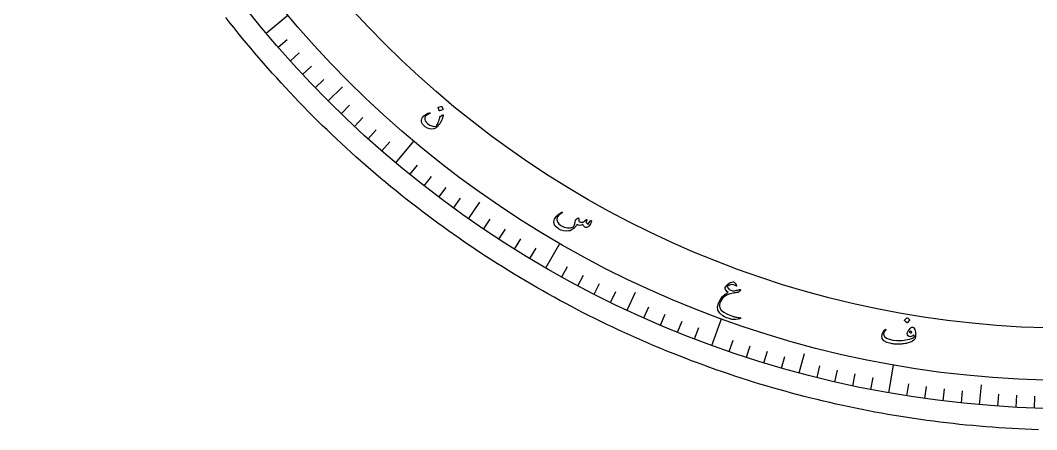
# Model space of a CAD drawing. Header units: millimetres. Extents: x -76 to 76, y -76 to 98.
# Drawn here: x -74 to -2.4, y -75.5 to -46.6 of the extents above; entities that cross this region are included whole.
import ezdxf

# ---------------------------------------------------------------- set-up
doc = ezdxf.new("R2010")
doc.units = ezdxf.units.MM
for name, color, linetype in [('CUT_OUTER', 1, 'Continuous'), ('ENGRAVE', 7, 'Continuous'), ('ENGRAVE_FINE', 8, 'Continuous'), ('TEXT', 5, 'Continuous')]:
    doc.layers.add(name, color=color, linetype=linetype)

msp = doc.modelspace()

# ---------------------------------------------------------------- linework, layer by layer
at = {"layer": 'CUT_OUTER'}
msp.add_lwpolyline([(-2.3159, -75.4645), (-2.7789, -75.4488), (-3.2418, -75.4304), (-3.7046, -75.4091), (-4.1672, -75.3849), (-4.6297, -75.3579), (-5.092, -75.3281), (-5.5541, -75.2954), (-6.016, -75.2599), (-6.4777, -75.2216), (-6.9391, -75.1804), (-7.4003, -75.1364), (-7.8612, -75.0896), (-8.3218, -75.04), (-8.7821, -74.9875), (-9.242, -74.9322), (-9.7016, -74.8741), (-10.1608, -74.8131), (-10.6197, -74.7494), (-11.0782, -74.6828), (-11.5362, -74.6134), (-11.9938, -74.5413), (-12.4509, -74.4663), (-12.9076, -74.3885), (-13.3638, -74.3079), (-13.8195, -74.2245), (-14.2747, -74.1383), (-14.7293, -74.0493), (-15.1834, -73.9575), (-15.6369, -73.863), (-16.0898, -73.7656), (-16.5421, -73.6655), (-16.9938, -73.5626), (-17.4449, -73.457), (-17.8953, -73.3485), (-18.345, -73.2374), (-18.794, -73.1234), (-19.2424, -73.0067), (-19.69, -72.8873), (-20.1368, -72.7651), (-20.5829, -72.6402), (-21.0282, -72.5125), (-21.4728, -72.3821), (-21.9165, -72.249), (-22.3594, -72.1132), (-22.8014, -71.9746), (-23.2426, -71.8333), (-23.683, -71.6894), (-24.1224, -71.5427), (-24.5609, -71.3934), (-24.9985, -71.2413), (-25.4352, -71.0866), (-25.8709, -70.9292), (-26.3056, -70.7691), (-26.7393, -70.6064), (-27.1721, -70.441), (-27.6038, -70.2729), (-28.0344, -70.1022), (-28.4641, -69.9289), (-28.8926, -69.7529), (-29.3201, -69.5743), (-29.7464, -69.3931), (-30.1716, -69.2093), (-30.5957, -69.0228), (-31.0187, -68.8338), (-31.4404, -68.6422), (-31.861, -68.448), (-32.2804, -68.2512), (-32.6986, -68.0518), (-33.1155, -67.8499), (-33.5312, -67.6455), (-33.9457, -67.4384), (-34.3588, -67.2289), (-34.7707, -67.0168), (-35.1812, -66.8022), (-35.5905, -66.5851), (-35.9983, -66.3654), (-36.4049, -66.1433), (-36.81, -65.9187), (-37.2138, -65.6916), (-37.6162, -65.462), (-38.0171, -65.23), (-38.4167, -64.9955), (-38.8148, -64.7585), (-39.2114, -64.5191), (-39.6065, -64.2773), (-40.0002, -64.0331), (-40.3923, -63.7864), (-40.7829, -63.5374), (-41.172, -63.286), (-41.5596, -63.0321), (-41.9456, -62.776), (-42.3299, -62.5174), (-42.7128, -62.2565), (-43.0939, -61.9932), (-43.4735, -61.7277), (-43.8515, -61.4597), (-44.2277, -61.1895), (-44.6024, -60.917), (-44.9753, -60.6422), (-45.3465, -60.3651), (-45.7161, -60.0857), (-46.0839, -59.804), (-46.45, -59.5202), (-46.8143, -59.234), (-47.1769, -58.9457), (-47.5377, -58.6551), (-47.8967, -58.3623), (-48.2539, -58.0673), (-48.6093, -57.7701), (-48.9628, -57.4708), (-49.3145, -57.1693), (-49.6644, -56.8656), (-50.0124, -56.5598), (-50.3585, -56.2519), (-50.7027, -55.9418), (-51.045, -55.6297), (-51.3854, -55.3154), (-51.7238, -54.9991), (-52.0603, -54.6807), (-52.3948, -54.3602), (-52.7274, -54.0377), (-53.058, -53.7131), (-53.3866, -53.3866), (-53.7131, -53.058), (-54.0377, -52.7274), (-54.3602, -52.3948), (-54.6807, -52.0603), (-54.9991, -51.7238), (-55.3154, -51.3854), (-55.6297, -51.045), (-55.9418, -50.7027), (-56.2519, -50.3585), (-56.5598, -50.0124), (-56.8656, -49.6644), (-57.1693, -49.3145), (-57.4708, -48.9628), (-57.7701, -48.6093), (-58.0673, -48.2539), (-58.3623, -47.8967), (-58.6551, -47.5377), (-58.9457, -47.1769), (-59.234, -46.8143), (-59.5202, -46.45)], dxfattribs=at)
at = {"layer": 'ENGRAVE'}
for points in [[(-56.6796, -47.5599), (-55.1614, -46.2859)], [(-52.3188, -52.3188), (-51.3178, -51.3178)], [(-47.5599, -56.6796), (-46.2859, -55.1614)], [(-42.4389, -60.6091), (-41.627, -59.4494)], [(-36.995, -64.0772), (-36.0041, -62.3609)], [(-31.2695, -67.0577), (-30.6713, -65.7747)], [(-25.3061, -69.5279), (-24.6282, -67.6655)], [(-19.15, -71.4689), (-18.7836, -70.1015)], [(-12.8482, -72.8659), (-12.5041, -70.9142)], [(-6.4487, -73.7084), (-6.3253, -72.2982)]]:
    msp.add_lwpolyline(points, dxfattribs=at)
for radius in [73.99, 73.99, 72.0081, 68.3275, 68.3275]:
    msp.add_circle((0, 0), radius, dxfattribs=at)
at = {"layer": 'ENGRAVE_FINE'}
for points in [[(-55.841, -48.5418), (-55.1999, -47.9846)], [(-54.9853, -49.509), (-54.3541, -48.9406)], [(-54.1129, -50.4611), (-53.4917, -49.8818)], [(-53.224, -51.3978), (-52.613, -50.8077)], [(-51.3978, -53.224), (-50.8077, -52.613)], [(-50.4611, -54.1129), (-49.8818, -53.4917)], [(-49.509, -54.9853), (-48.9406, -54.3541)], [(-48.5418, -55.841), (-47.9846, -55.1999)], [(-46.5634, -57.501), (-46.0289, -56.8409)], [(-45.5528, -58.3049), (-45.0299, -57.6356)], [(-44.5283, -59.091), (-44.0171, -58.4127)], [(-43.4902, -59.8592), (-42.991, -59.172)], [(-41.3747, -61.3405), (-40.8997, -60.6363)], [(-40.2978, -62.0532), (-39.8352, -61.3409)], [(-39.2087, -62.7471), (-38.7586, -62.0268)], [(-38.1077, -63.4218), (-37.6702, -62.6938)], [(-35.8711, -64.7131), (-35.4593, -63.9702)], [(-34.7362, -65.3293), (-34.3374, -64.5793)], [(-33.5908, -65.9256), (-33.2051, -65.1688)], [(-32.4351, -66.5018), (-32.0627, -65.7384)], [(-30.0944, -67.5932), (-29.749, -66.8173)], [(-28.9102, -68.1082), (-28.5783, -67.3263)], [(-27.7171, -68.6023), (-27.399, -67.8148)], [(-26.5156, -69.0756), (-26.2113, -68.2827)], [(-24.0888, -69.9589), (-23.8123, -69.1558)], [(-22.8642, -70.3687), (-22.6017, -69.5609)], [(-21.6326, -70.757), (-21.3842, -69.9447)], [(-20.3944, -71.1238), (-20.1603, -70.3073)], [(-17.8998, -71.7922), (-17.6943, -70.968)], [(-16.6441, -72.0936), (-16.4531, -71.266)], [(-15.3834, -72.3731), (-15.2068, -71.5423)], [(-14.118, -72.6306), (-13.9559, -71.7968)], [(-11.5746, -73.0791), (-11.4417, -72.2401)], [(-10.2974, -73.2699), (-10.1792, -72.4288)], [(-9.0171, -73.4385), (-8.9136, -72.5954)], [(-7.7341, -73.5847), (-7.6453, -72.74)], [(-5.1613, -73.8098), (-5.102, -72.9625)], [(-3.8723, -73.8886), (-3.8279, -73.0404)], [(-2.5822, -73.9449), (-2.5526, -73.0961)]]:
    msp.add_lwpolyline(points, dxfattribs=at)
at = {"layer": 'TEXT'}
for points in [[(-44.3364, -52.7003), (-44.3316, -52.6998), (-44.3267, -52.7013), (-44.3216, -52.7047), (-44.3164, -52.7099), (-44.2903, -52.7599), (-44.2695, -52.8116), (-44.2541, -52.865), (-44.244, -52.9202), (-44.2442, -52.9271), (-44.2463, -52.9324), (-44.2502, -52.9363), (-44.2559, -52.9387), (-44.486, -53.0163), (-44.4928, -53.0171), (-44.4982, -53.0141), (-44.5022, -53.0074), (-44.5049, -52.9969), (-44.5072, -52.9879), (-44.5111, -52.9739), (-44.5166, -52.955), (-44.5236, -52.9313), (-44.5326, -52.9024), (-44.5436, -52.8682), (-44.5567, -52.8286), (-44.5718, -52.7837), (-44.5733, -52.7771), (-44.5727, -52.7722), (-44.57, -52.7691), (-44.5654, -52.7677)], [(-44.2166, -53.3334), (-44.2285, -53.3833), (-44.2423, -53.4343), (-44.2579, -53.4865), (-44.2752, -53.5398), (-44.2949, -53.5944), (-44.3172, -53.6502), (-44.3424, -53.7073), (-44.3703, -53.7656), (-44.3997, -53.8223), (-44.4311, -53.8767), (-44.4646, -53.9288), (-44.5001, -53.9785), (-44.5377, -54.026), (-44.5776, -54.0715), (-44.6198, -54.1148), (-44.6642, -54.1561), (-44.7146, -54.1963), (-44.7657, -54.2297), (-44.8175, -54.2564), (-44.87, -54.2763), (-45.0136, -54.3015), (-45.1635, -54.2871), (-45.3197, -54.2329), (-45.482, -54.139), (-45.5863, -54.0555), (-45.6644, -53.9666), (-45.7162, -53.8723), (-45.7419, -53.7729), (-45.7406, -53.6742), (-45.7159, -53.5783), (-45.6678, -53.4853), (-45.5964, -53.3951), (-45.5056, -53.3126), (-45.4046, -53.245), (-45.2936, -53.1922), (-45.1727, -53.1541), (-45.1566, -53.1517), (-45.1443, -53.1532), (-45.1357, -53.1586), (-45.131, -53.168), (-45.1297, -53.1803), (-45.1354, -53.1911), (-45.1483, -53.2002), (-45.1684, -53.2078), (-45.3073, -53.2673), (-45.4117, -53.3384), (-45.4816, -53.4216), (-45.5168, -53.5167), (-45.5176, -53.6163), (-45.484, -53.7163), (-45.416, -53.8166), (-45.3135, -53.9172), (-45.1701, -54.0154), (-45.0229, -54.0794), (-44.872, -54.1092), (-44.7177, -54.1049), (-44.7135, -54.1036), (-44.7089, -54.1007), (-44.7036, -54.0959), (-44.6978, -54.0894), (-44.6573, -54.0342), (-44.6177, -53.9636), (-44.5791, -53.8777), (-44.5414, -53.7763), (-44.524, -53.7239), (-44.5084, -53.6748), (-44.4945, -53.6288), (-44.4824, -53.586), (-44.4723, -53.5465), (-44.4643, -53.5102), (-44.4587, -53.4771), (-44.4552, -53.4473), (-44.4528, -53.4322), (-44.4484, -53.4201), (-44.4421, -53.4109), (-44.4339, -53.4047), (-44.2425, -53.3013), (-44.2292, -53.2971), (-44.2204, -53.301), (-44.2162, -53.3131), (-44.2166, -53.3334)], [(-33.8362, -60.7569), (-33.8263, -60.7488), (-33.8168, -60.7443), (-33.8078, -60.7434), (-33.7993, -60.7462), (-33.7901, -60.7529), (-33.7836, -60.7612), (-33.78, -60.771), (-33.7791, -60.7824), (-33.7822, -60.8197), (-33.7931, -60.862), (-33.8118, -60.9093), (-33.8384, -60.9617), (-33.8901, -61.0426), (-33.9499, -61.1135), (-34.0178, -61.1744), (-34.094, -61.2253), (-34.116, -61.2355), (-34.1371, -61.2411), (-34.1573, -61.2421), (-34.1765, -61.2387), (-34.2368, -61.2098), (-34.2938, -61.1644), (-34.3473, -61.1025), (-34.3973, -61.0241), (-34.504, -61.0725), (-34.6062, -61.087), (-34.7038, -61.0675), (-34.7968, -61.014), (-34.8283, -61.0622), (-34.8601, -61.1078), (-34.8922, -61.1506), (-34.9245, -61.1908), (-34.9572, -61.2285), (-34.9905, -61.2642), (-35.0244, -61.2977), (-35.0589, -61.3292), (-35.1277, -61.3822), (-35.2036, -61.4239), (-35.2867, -61.4545), (-35.377, -61.4737), (-35.5692, -61.4849), (-35.7539, -61.4637), (-35.931, -61.4101), (-36.1001, -61.3243), (-36.2692, -61.1913), (-36.376, -61.0412), (-36.4203, -60.8744), (-36.4023, -60.691), (-36.3806, -60.634), (-36.3456, -60.5723), (-36.2973, -60.5059), (-36.2358, -60.4346), (-36.1613, -60.3608), (-36.0757, -60.2888), (-35.979, -60.2187), (-35.8713, -60.1504), (-35.8637, -60.1466), (-35.8562, -60.1451), (-35.8489, -60.1459), (-35.8418, -60.1489), (-35.8356, -60.1534), (-35.8309, -60.1586), (-35.8278, -60.1644), (-35.8263, -60.1709), (-35.8273, -60.1784), (-35.8301, -60.1853), (-35.8349, -60.1913), (-35.8417, -60.1966), (-35.9821, -60.2894), (-36.0865, -60.3722), (-36.1549, -60.4451), (-36.1871, -60.5083), (-36.2075, -60.6778), (-36.1714, -60.8313), (-36.0788, -60.9685), (-35.9297, -61.0891), (-35.6923, -61.2088), (-35.4647, -61.2641), (-35.2476, -61.2551), (-35.0413, -61.1821), (-34.9873, -61.0869), (-34.9455, -60.9777), (-34.9156, -60.8545), (-34.8977, -60.7173), (-34.897, -60.7028), (-34.8943, -60.6909), (-34.8896, -60.6818), (-34.883, -60.6754), (-34.8551, -60.6563), (-34.8288, -60.6385), (-34.804, -60.622), (-34.7807, -60.6067), (-34.7592, -60.5931), (-34.7395, -60.5813), (-34.7216, -60.5714), (-34.7057, -60.5633), (-34.6977, -60.5606), (-34.6912, -60.5614), (-34.6864, -60.5655), (-34.6831, -60.5731), (-34.682, -60.5781), (-34.6807, -60.5855), (-34.6793, -60.5953), (-34.6777, -60.6076), (-34.6763, -60.6222), (-34.6753, -60.6389), (-34.6746, -60.6577), (-34.6745, -60.6786), (-34.6731, -60.7194), (-34.6699, -60.7503), (-34.665, -60.7712), (-34.6582, -60.7821), (-34.5996, -60.8223), (-34.532, -60.8468), (-34.4555, -60.8555), (-34.3701, -60.8484), (-34.332, -60.8331), (-34.2842, -60.7998), (-34.2266, -60.7485), (-34.1593, -60.6792), (-34.1529, -60.6726), (-34.1454, -60.6682), (-34.1367, -60.666), (-34.127, -60.666), (-34.1186, -60.6673), (-34.1114, -60.6701), (-34.1056, -60.6746), (-34.101, -60.6806), (-34.1004, -60.7006), (-34.1127, -60.7304), (-34.1379, -60.7702), (-34.1762, -60.8199), (-34.1448, -60.8762), (-34.1045, -60.9242), (-34.0552, -60.9639), (-33.997, -60.9952), (-33.988, -60.9774), (-33.9823, -60.962), (-33.98, -60.949), (-33.981, -60.9385), (-33.9829, -60.9281), (-33.9825, -60.919), (-33.9797, -60.9111), (-33.9745, -60.9047)], [(-23.8301, -65.0543), (-23.7863, -65.058), (-23.7433, -65.0744), (-23.701, -65.1036), (-23.6594, -65.1456), (-23.6393, -65.1704), (-23.6214, -65.1946), (-23.6057, -65.2181), (-23.592, -65.2411), (-23.5803, -65.2634), (-23.5707, -65.2847), (-23.5631, -65.3051), (-23.5575, -65.3246), (-23.5554, -65.3424), (-23.5618, -65.3506), (-23.5766, -65.3493), (-23.5998, -65.3384), (-23.7482, -65.2729), (-23.9013, -65.2548), (-24.0594, -65.2839), (-24.2226, -65.3603), (-24.2289, -65.3669), (-24.2317, -65.3751), (-24.2312, -65.3849), (-24.2273, -65.3964), (-24.1601, -65.5008), (-24.0764, -65.5843), (-23.9761, -65.6468), (-23.8593, -65.6882), (-23.8369, -65.6917), (-23.8062, -65.6915), (-23.7674, -65.6878), (-23.7205, -65.6805), (-23.6334, -65.6626), (-23.5566, -65.6467), (-23.49, -65.6329), (-23.4336, -65.6212), (-23.3873, -65.6117), (-23.3512, -65.6043), (-23.3252, -65.599), (-23.3094, -65.596), (-23.2886, -65.5967), (-23.2804, -65.6055), (-23.2848, -65.6226), (-23.3019, -65.6478), (-23.3555, -65.711), (-23.3989, -65.7567), (-23.4323, -65.785), (-23.4555, -65.7959), (-23.5172, -65.8022), (-23.5835, -65.8113), (-23.6543, -65.8233), (-23.7296, -65.8382), (-23.8094, -65.8558), (-23.8939, -65.8763), (-23.9828, -65.8996), (-24.0764, -65.9256), (-24.2737, -66.0027), (-24.4439, -66.1153), (-24.5868, -66.2637), (-24.7023, -66.4479), (-24.7446, -66.5558), (-24.7646, -66.6634), (-24.7622, -66.7704), (-24.7374, -66.8771), (-24.638, -67.0442), (-24.4577, -67.1991), (-24.1963, -67.3411), (-23.8538, -67.4693), (-23.7993, -67.4849), (-23.7403, -67.5007), (-23.6767, -67.5165), (-23.6086, -67.5324), (-23.536, -67.5482), (-23.459, -67.5636), (-23.3777, -67.5786), (-23.292, -67.5932), (-23.2776, -67.5966), (-23.2675, -67.6009), (-23.2618, -67.6063), (-23.2605, -67.6127), (-23.2825, -67.6344), (-23.3483, -67.656), (-23.4582, -67.6776), (-23.612, -67.6988), (-23.7042, -67.7076), (-23.7833, -67.7104), (-23.8493, -67.7072), (-23.9021, -67.6982), (-24.092, -67.646), (-24.2606, -67.5879), (-24.4078, -67.524), (-24.5336, -67.4545), (-24.7514, -67.2712), (-24.8734, -67.0601), (-24.8999, -66.822), (-24.8314, -66.557), (-24.7021, -66.3001), (-24.5468, -66.0888), (-24.3658, -65.923), (-24.1593, -65.8023), (-24.2366, -65.727), (-24.2963, -65.6573), (-24.3384, -65.5933), (-24.3629, -65.5351), (-24.3675, -65.5136), (-24.3679, -65.4918), (-24.3642, -65.4697), (-24.3564, -65.4473), (-24.3254, -65.3908), (-24.2909, -65.3393), (-24.2527, -65.2927), (-24.2111, -65.2511), (-24.1128, -65.1726), (-24.0166, -65.1136), (-23.9224, -65.0742), (-23.8301, -65.0543)], [(-11.5724, -67.5916), (-11.5685, -67.5888), (-11.5636, -67.5876), (-11.5575, -67.5879), (-11.5504, -67.5898), (-11.5028, -67.6197), (-11.459, -67.6538), (-11.4188, -67.692), (-11.3824, -67.7345), (-11.3792, -67.7406), (-11.3783, -67.7462), (-11.3797, -67.7515), (-11.3834, -67.7564), (-11.5421, -67.9399), (-11.5476, -67.944), (-11.5538, -67.9441), (-11.5606, -67.9404), (-11.5682, -67.9327), (-11.5747, -67.926), (-11.585, -67.916), (-11.5992, -67.9025), (-11.6173, -67.8856), (-11.6395, -67.8651), (-11.6661, -67.8412), (-11.6973, -67.8137), (-11.7329, -67.7826), (-11.7375, -67.7777), (-11.7394, -67.7732), (-11.7387, -67.7692), (-11.7354, -67.7656)], [(-11.2006, -68.2458), (-11.147, -68.2506), (-11.0977, -68.2799), (-11.0526, -68.3337), (-11.0118, -68.4119), (-10.9799, -68.5103), (-10.9617, -68.6244), (-10.9572, -68.7542), (-10.9665, -68.8998), (-10.9732, -68.9521), (-10.9845, -68.9999), (-11.0001, -69.0431), (-11.0203, -69.0818), (-11.0815, -69.1558), (-11.1657, -69.2222), (-11.2732, -69.281), (-11.4039, -69.332), (-11.4765, -69.3536), (-11.5511, -69.3729), (-11.6277, -69.3899), (-11.7062, -69.4047), (-11.7868, -69.417), (-11.8696, -69.4271), (-11.9547, -69.4347), (-12.042, -69.4399), (-12.1294, -69.443), (-12.2145, -69.4441), (-12.2974, -69.4432), (-12.3781, -69.4404), (-12.4567, -69.4354), (-12.5333, -69.4281), (-12.6079, -69.4185), (-12.6806, -69.4066), (-12.9779, -69.3264), (-13.1845, -69.2064), (-13.3004, -69.0472), (-13.3258, -68.8494), (-13.3192, -68.8059), (-13.3072, -68.7572), (-13.2897, -68.7033), (-13.2666, -68.6442), (-13.2354, -68.5804), (-13.1976, -68.52), (-13.1533, -68.4629), (-13.1024, -68.4091), (-13.0952, -68.4032), (-13.0874, -68.3995), (-13.079, -68.398), (-13.07, -68.3986), (-13.0617, -68.4014), (-13.0556, -68.4063), (-13.0515, -68.4131), (-13.0496, -68.422), (-13.0496, -68.4313), (-13.0516, -68.4396), (-13.0554, -68.4469), (-13.061, -68.4531), (-13.1603, -68.5816), (-13.2077, -68.6986), (-13.203, -68.804), (-13.1459, -68.8979), (-13.0017, -69.0116), (-12.81, -69.0985), (-12.571, -69.1579), (-12.2848, -69.1896), (-12.1576, -69.1937), (-12.0292, -69.1916), (-11.8996, -69.1832), (-11.7689, -69.1686), (-11.6373, -69.1476), (-11.5049, -69.1203), (-11.3719, -69.0867), (-11.2382, -69.0467), (-11.1662, -69.0196), (-11.1098, -68.9867), (-11.0692, -68.9482), (-11.0442, -68.904), (-11.0484, -68.8702), (-11.0584, -68.8382), (-11.0742, -68.808), (-11.0957, -68.7797), (-11.0986, -68.778), (-11.1025, -68.7793), (-11.1077, -68.7834), (-11.114, -68.7905), (-11.1626, -68.8466), (-11.2135, -68.8863), (-11.2665, -68.9098), (-11.3218, -68.917), (-11.4183, -68.9024), (-11.4878, -68.8618), (-11.53, -68.7953), (-11.5452, -68.7029), (-11.5317, -68.6258), (-11.4903, -68.5358), (-11.4211, -68.4327), (-11.3243, -68.3166), (-11.2953, -68.2888), (-11.265, -68.2677), (-11.2334, -68.2534), (-11.2006, -68.2458)], [(-11.2335, -68.6302), (-11.2217, -68.6197), (-11.2169, -68.608), (-11.2191, -68.5952), (-11.2283, -68.5813), (-11.2689, -68.5445), (-11.3077, -68.5309), (-11.3449, -68.5403), (-11.3805, -68.5728), (-11.3862, -68.5836), (-11.3888, -68.5935), (-11.388, -68.6026), (-11.3841, -68.6109), (-11.3506, -68.641), (-11.3144, -68.6542), (-11.2753, -68.6506), (-11.2335, -68.6302)]]:
    msp.add_lwpolyline(points, close=True, dxfattribs=at)

doc.saveas('drawing.dxf')
